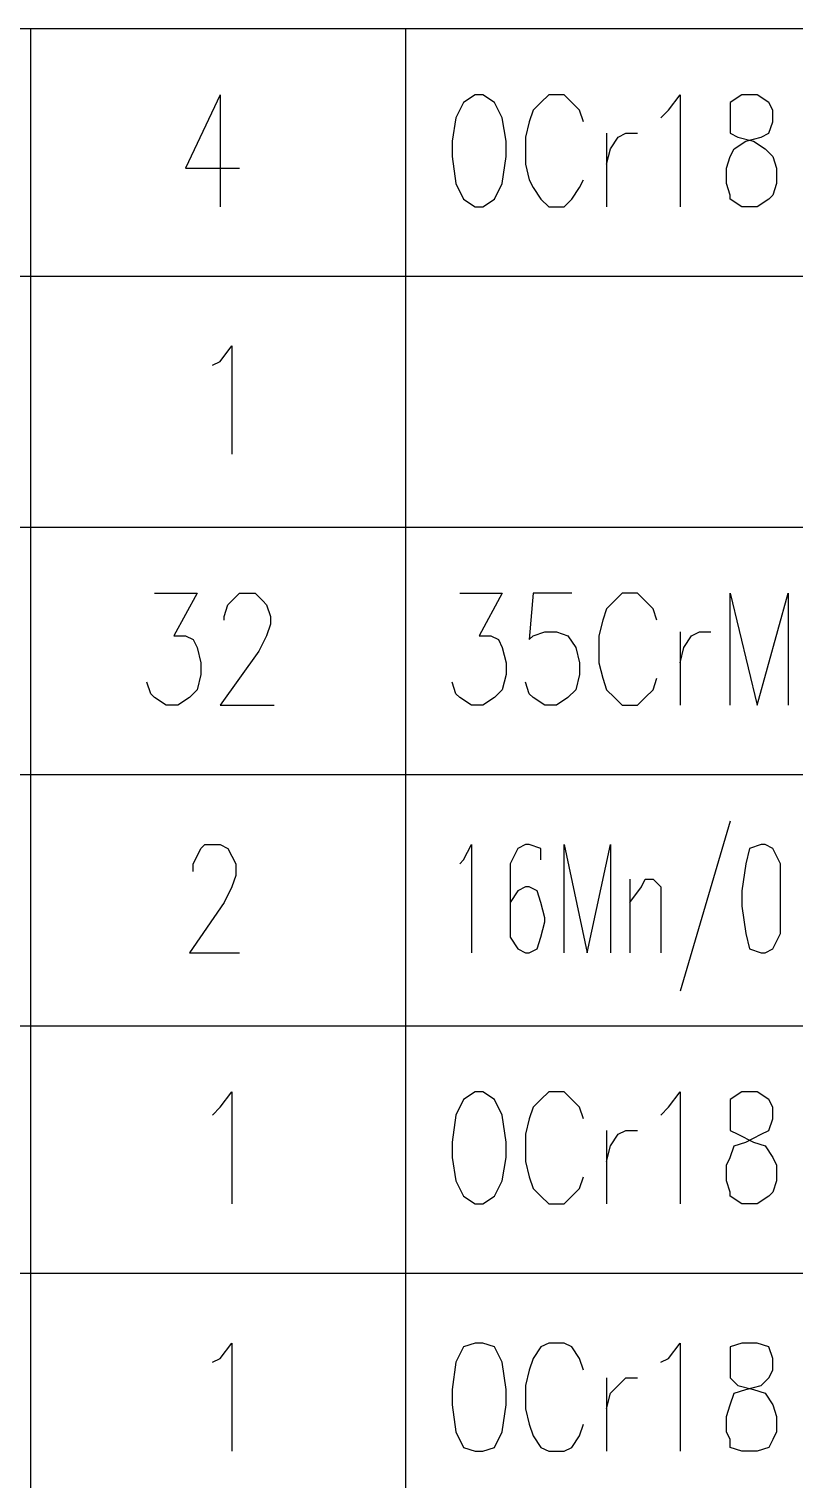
# Model space of a CAD drawing. Extents: x 0.28 to 3.47, y 0.29 to 4.81.
# Drawn here: x 2.947 to 3.079, y 1.9505 to 2.2007 of the extents above; entities that cross this region are included whole.
import ezdxf

# ---------------------------------------------------------------- set-up
doc = ezdxf.new("R2010")
doc.units = 0
doc.header["$MEASUREMENT"] = 0
doc.linetypes.add('AUSGEZOGEN', pattern=[0])
doc.layers.get('0').update_dxf_attribs({"linetype": 'AUSGEZOGEN'})

msp = doc.modelspace()

# ---------------------------------------------------------------- linework, layer by layer
for points in [[(3.42067, 2.20067), (2.45267, 2.20067)], [(3.42067, 2.20067), (2.45267, 2.20067)], [(3.42067, 2.20067), (2.45267, 2.20067)], [(3.42067, 2.158), (3.42067, 2.20067), (3.42067, 2.20067), (2.45267, 2.20067)], [(3.42067, 2.158), (3.42067, 2.20067), (3.42067, 2.20067), (2.45267, 2.20067)], [(3.42067, 2.158), (3.42067, 2.20067), (3.42067, 2.20067), (2.45267, 2.20067)], [(3.42067, 2.158), (3.42067, 2.20067), (3.42067, 2.20067), (2.45267, 2.20067)], [(3.42067, 2.158), (3.42067, 2.20067), (3.42067, 2.20067), (2.45267, 2.20067)], [(3.42067, 2.158), (3.42067, 2.20067), (3.42067, 2.20067), (2.45267, 2.20067)], [(3.42067, 2.158), (3.42067, 2.20067), (3.42067, 2.20067), (2.45267, 2.20067)], [(3.42067, 2.158), (3.42067, 2.20067), (3.42067, 2.20067), (2.45267, 2.20067)], [(3.42067, 2.158), (3.42067, 2.20067), (3.42067, 2.20067), (2.45267, 2.20067)], [(3.42067, 2.20067), (2.45267, 2.20067)], [(3.42067, 2.158), (3.42067, 2.20067), (3.42067, 2.20067), (2.45267, 2.20067)], [(3.42067, 2.158), (3.42067, 2.20067), (3.42067, 2.20067), (2.45267, 2.20067)], [(3.42067, 2.20067), (2.45267, 2.20067)], [(3.42067, 2.158), (3.42067, 2.20067), (3.42067, 2.20067), (2.45267, 2.20067)], [(3.42067, 2.158), (3.42067, 2.20067), (3.42067, 2.20067), (2.45267, 2.20067)], [(3.42067, 2.158), (3.42067, 2.20067), (3.42067, 2.20067), (2.45267, 2.20067)], [(3.42067, 2.158), (3.42067, 2.20067), (3.42067, 2.20067), (2.45267, 2.20067)], [(3.42067, 2.158), (3.42067, 2.20067), (3.42067, 2.20067), (2.45267, 2.20067)], [(3.42067, 2.158), (3.42067, 2.20067), (3.42067, 2.20067), (2.45267, 2.20067)], [(3.42067, 2.158), (3.42067, 2.20067), (3.42067, 2.20067), (2.45267, 2.20067)], [(3.42067, 2.158), (3.42067, 2.20067), (3.42067, 2.20067), (2.45267, 2.20067)], [(3.42067, 2.20067), (2.45267, 2.20067)], [(3.42067, 2.158), (3.42067, 2.20067), (3.42067, 2.20067), (2.45267, 2.20067)], [(3.42067, 2.158), (3.42067, 2.20067), (3.42067, 2.20067), (2.45267, 2.20067)], [(3.42067, 2.158), (3.42067, 2.20067), (3.42067, 2.20067), (2.45267, 2.20067)], [(3.42067, 2.158), (3.42067, 2.20067), (3.42067, 2.20067), (2.45267, 2.20067)], [(3.42067, 2.20067), (2.45267, 2.20067)], [(3.42067, 2.20067), (2.45267, 2.20067)], [(3.42067, 2.158), (3.42067, 2.20067), (3.42067, 2.20067), (2.45267, 2.20067)], [(3.42067, 2.158), (3.42067, 2.20067), (3.42067, 2.20067), (2.45267, 2.20067)], [(3.42067, 2.158), (3.42067, 2.20067), (3.42067, 2.20067), (2.45267, 2.20067)], [(3.42067, 2.20067), (2.45267, 2.20067)], [(3.42067, 2.20067), (2.45267, 2.20067)], [(3.42067, 2.20067), (2.45267, 2.20067)], [(3.42067, 2.20067), (2.45267, 2.20067)], [(3.42067, 2.158), (3.42067, 2.20067), (3.42067, 2.20067), (2.45267, 2.20067)], [(3.42067, 2.158), (3.42067, 2.20067), (3.42067, 2.20067), (2.45267, 2.20067)], [(3.42067, 2.20067), (2.45267, 2.20067)], [(3.42067, 2.158), (3.42067, 2.20067), (3.42067, 2.20067), (2.45267, 2.20067)], [(3.42067, 2.20067), (2.45267, 2.20067)], [(3.42067, 2.158), (3.42067, 2.20067), (3.42067, 2.20067), (2.45267, 2.20067)], [(3.42067, 2.158), (3.42067, 2.20067), (3.42067, 2.20067), (2.45267, 2.20067)], [(3.42067, 2.158), (3.42067, 2.20067), (3.42067, 2.20067), (2.45267, 2.20067)], [(3.42067, 2.158), (3.42067, 2.20067), (3.42067, 2.20067), (2.45267, 2.20067)], [(3.42067, 2.20067), (2.45267, 2.20067)], [(3.42067, 2.20067), (2.45267, 2.20067)], [(3.42067, 2.20067), (2.45267, 2.20067)], [(3.42067, 2.20067), (2.45267, 2.20067)], [(3.42067, 2.158), (3.42067, 2.20067), (3.42067, 2.20067), (2.45267, 2.20067)], [(3.42067, 2.20067), (2.45267, 2.20067)], [(3.42067, 2.20067), (2.45267, 2.20067)], [(3.42067, 2.20067), (2.45267, 2.20067)], [(3.42067, 2.158), (3.42067, 2.20067), (3.42067, 2.20067), (2.45267, 2.20067)], [(3.42067, 2.20067), (2.45267, 2.20067)], [(3.42067, 2.158), (3.42067, 2.20067), (3.42067, 2.20067), (2.45267, 2.20067)], [(3.42067, 2.158), (3.42067, 2.20067), (3.42067, 2.20067), (2.45267, 2.20067)], [(3.42067, 2.158), (3.42067, 2.20067), (3.42067, 2.20067), (2.45267, 2.20067)], [(3.42067, 2.158), (3.42067, 2.20067), (3.42067, 2.20067), (2.45267, 2.20067)], [(3.42067, 2.158), (3.42067, 2.20067), (3.42067, 2.20067), (2.45267, 2.20067)], [(3.42067, 2.158), (3.42067, 2.20067), (3.42067, 2.20067), (2.45267, 2.20067)], [(3.42067, 2.20067), (2.45267, 2.20067)], [(3.42067, 2.158), (3.42067, 2.20067), (3.42067, 2.20067), (2.45267, 2.20067)], [(3.42067, 2.158), (3.42067, 2.20067), (3.42067, 2.20067), (2.45267, 2.20067)], [(3.42067, 2.20067), (2.45267, 2.20067)], [(3.42067, 2.158), (3.42067, 2.20067), (3.42067, 2.20067), (2.45267, 2.20067)], [(3.42067, 2.20067), (2.45267, 2.20067)], [(3.42067, 2.158), (3.42067, 2.20067), (3.42067, 2.20067), (2.45267, 2.20067)], [(3.42067, 2.158), (3.42067, 2.20067), (3.42067, 2.20067), (2.45267, 2.20067)], [(3.42067, 2.158), (3.42067, 2.20067), (3.42067, 2.20067), (2.45267, 2.20067)], [(3.42067, 2.20067), (2.45267, 2.20067)], [(3.42067, 2.158), (3.42067, 2.20067), (3.42067, 2.20067), (2.45267, 2.20067)], [(3.42067, 2.20067), (2.45267, 2.20067)], [(3.42067, 2.20067), (2.45267, 2.20067)], [(3.42067, 2.20067), (2.45267, 2.20067)], [(3.42067, 2.20067), (2.45267, 2.20067)], [(3.42067, 2.20067), (2.45267, 2.20067)], [(3.42067, 2.20067), (2.45267, 2.20067)], [(3.42067, 2.20067), (2.45267, 2.20067)], [(3.42067, 2.20067), (2.45267, 2.20067)], [(3.42067, 2.20067), (2.45267, 2.20067)], [(3.42067, 2.20067), (2.45267, 2.20067)], [(3.42067, 2.158), (3.42067, 2.20067), (3.42067, 2.20067), (2.45267, 2.20067)], [(3.42067, 2.20067), (2.45267, 2.20067)], [(3.42067, 2.20067), (2.45267, 2.20067)], [(3.42067, 2.20067), (2.45267, 2.20067)], [(3.42067, 2.20067), (2.45267, 2.20067)], [(3.42067, 2.20067), (2.45267, 2.20067)], [(2.94733, 2.158), (2.94733, 2.20067)], [(2.94733, 2.158), (2.94733, 2.20067)], [(2.94733, 2.158), (2.94733, 2.20067)], [(2.94733, 2.158), (2.94733, 2.20067)], [(2.94733, 2.158), (2.94733, 2.20067)], [(2.94733, 2.158), (2.94733, 2.20067)], [(2.94733, 2.158), (2.94733, 2.20067)], [(2.94733, 2.158), (2.94733, 2.20067)], [(2.94733, 2.158), (2.94733, 2.20067)], [(2.94733, 2.158), (2.94733, 2.20067)], [(2.94733, 2.158), (2.94733, 2.20067)], [(2.94733, 2.158), (2.94733, 2.20067)], [(2.94733, 2.158), (2.94733, 2.20067)], [(2.94733, 2.158), (2.94733, 2.20067)], [(2.94733, 2.158), (2.94733, 2.20067)], [(2.94733, 2.158), (2.94733, 2.20067)], [(2.94733, 2.158), (2.94733, 2.20067)], [(2.94733, 2.158), (2.94733, 2.20067)], [(2.94733, 2.158), (2.94733, 2.20067)], [(2.94733, 2.158), (2.94733, 2.20067)], [(2.94733, 2.158), (2.94733, 2.20067)], [(2.94733, 2.158), (2.94733, 2.20067)], [(2.94733, 2.158), (2.94733, 2.20067)], [(2.94733, 2.158), (2.94733, 2.20067)], [(2.94733, 2.158), (2.94733, 2.20067)], [(2.94733, 2.158), (2.94733, 2.20067)], [(2.94733, 2.158), (2.94733, 2.20067)], [(2.94733, 2.158), (2.94733, 2.20067)], [(2.94733, 2.158), (2.94733, 2.20067)], [(2.94733, 2.158), (2.94733, 2.20067)], [(2.94733, 2.158), (2.94733, 2.20067)], [(2.94733, 2.158), (2.94733, 2.20067)], [(2.94733, 2.158), (2.94733, 2.20067)], [(2.94733, 2.158), (2.94733, 2.20067)], [(2.94733, 2.158), (2.94733, 2.20067)], [(2.94733, 2.158), (2.94733, 2.20067)], [(2.94733, 2.158), (2.94733, 2.20067)], [(2.94733, 2.158), (2.94733, 2.20067)], [(2.94733, 2.158), (2.94733, 2.20067)], [(2.94733, 2.158), (2.94733, 2.20067)], [(2.94733, 2.158), (2.94733, 2.20067)], [(2.94733, 2.158), (2.94733, 2.20067)], [(2.94733, 2.158), (2.94733, 2.20067)], [(2.94733, 2.158), (2.94733, 2.20067)], [(2.94733, 2.158), (2.94733, 2.20067)], [(2.94733, 2.158), (2.94733, 2.20067)], [(2.94733, 2.158), (2.94733, 2.20067)], [(2.94733, 2.158), (2.94733, 2.20067)], [(2.94733, 2.158), (2.94733, 2.20067)], [(2.94733, 2.158), (2.94733, 2.20067)], [(2.94733, 2.158), (2.94733, 2.20067)], [(2.94733, 2.158), (2.94733, 2.20067)], [(2.94733, 2.158), (2.94733, 2.20067)], [(2.94733, 2.158), (2.94733, 2.20067)], [(2.94733, 2.158), (2.94733, 2.20067)], [(2.94733, 2.158), (2.94733, 2.20067)], [(2.94733, 2.158), (2.94733, 2.20067)], [(2.94733, 2.158), (2.94733, 2.20067)], [(2.94733, 2.158), (2.94733, 2.20067)], [(2.94733, 2.158), (2.94733, 2.20067)], [(2.94733, 2.158), (2.94733, 2.20067)], [(2.94733, 2.158), (2.94733, 2.20067)], [(2.94733, 2.158), (2.94733, 2.20067)], [(2.94733, 2.158), (2.94733, 2.20067)], [(2.94733, 2.158), (2.94733, 2.20067)], [(2.94733, 2.158), (2.94733, 2.20067)], [(2.94733, 2.158), (2.94733, 2.20067)], [(2.94733, 2.158), (2.94733, 2.20067)], [(2.94733, 2.158), (2.94733, 2.20067)], [(2.94733, 2.158), (2.94733, 2.20067)], [(2.94733, 2.158), (2.94733, 2.20067)], [(2.94733, 2.158), (2.94733, 2.20067)], [(2.94733, 2.158), (2.94733, 2.20067)], [(2.94733, 2.158), (2.94733, 2.20067)], [(2.94733, 2.158), (2.94733, 2.20067)], [(2.94733, 2.158), (2.94733, 2.20067)], [(2.94733, 2.158), (2.94733, 2.20067)], [(2.94733, 2.158), (2.94733, 2.20067)], [(2.94733, 2.158), (2.94733, 2.20067)], [(2.94733, 2.158), (2.94733, 2.20067)], [(2.94733, 2.158), (2.94733, 2.20067)], [(2.94733, 2.158), (2.94733, 2.20067)], [(2.94733, 2.158), (2.94733, 2.20067)], [(2.94733, 2.158), (2.94733, 2.20067)], [(2.94733, 2.158), (2.94733, 2.20067)], [(2.94733, 2.158), (2.94733, 2.20067)], [(2.94733, 2.158), (2.94733, 2.20067)], [(2.94733, 2.158), (2.94733, 2.20067)], [(2.94733, 2.158), (2.94733, 2.20067)], [(2.94733, 2.158), (2.94733, 2.20067)], [(3.012, 2.158), (3.012, 2.20067)], [(3.012, 2.158), (3.012, 2.20067)], [(3.012, 2.158), (3.012, 2.20067)], [(3.012, 2.158), (3.012, 2.20067)], [(3.012, 2.158), (3.012, 2.20067)], [(3.012, 2.158), (3.012, 2.20067)], [(3.012, 2.158), (3.012, 2.20067)], [(3.012, 2.158), (3.012, 2.20067)], [(3.012, 2.158), (3.012, 2.20067)], [(3.012, 2.158), (3.012, 2.20067)], [(3.012, 2.158), (3.012, 2.20067)], [(3.012, 2.158), (3.012, 2.20067)], [(3.012, 2.158), (3.012, 2.20067)], [(3.012, 2.158), (3.012, 2.20067)], [(3.012, 2.158), (3.012, 2.20067)], [(3.012, 2.158), (3.012, 2.20067)], [(3.012, 2.158), (3.012, 2.20067)], [(3.012, 2.158), (3.012, 2.20067)], [(3.012, 2.158), (3.012, 2.20067)], [(3.012, 2.158), (3.012, 2.20067)], [(3.012, 2.158), (3.012, 2.20067)], [(3.012, 2.158), (3.012, 2.20067)], [(3.012, 2.158), (3.012, 2.20067)], [(3.012, 2.158), (3.012, 2.20067)], [(3.012, 2.158), (3.012, 2.20067)], [(3.012, 2.158), (3.012, 2.20067)], [(3.012, 2.158), (3.012, 2.20067)], [(3.012, 2.158), (3.012, 2.20067)], [(3.012, 2.158), (3.012, 2.20067)], [(3.012, 2.158), (3.012, 2.20067)], [(3.012, 2.158), (3.012, 2.20067)], [(3.012, 2.158), (3.012, 2.20067)], [(3.012, 2.158), (3.012, 2.20067)], [(3.012, 2.158), (3.012, 2.20067)], [(3.012, 2.158), (3.012, 2.20067)], [(3.012, 2.158), (3.012, 2.20067)], [(3.012, 2.158), (3.012, 2.20067)], [(3.012, 2.158), (3.012, 2.20067)], [(3.012, 2.158), (3.012, 2.20067)], [(3.012, 2.158), (3.012, 2.20067)], [(3.012, 2.158), (3.012, 2.20067)], [(3.012, 2.158), (3.012, 2.20067)], [(3.012, 2.158), (3.012, 2.20067)], [(3.012, 2.158), (3.012, 2.20067)], [(3.012, 2.158), (3.012, 2.20067)], [(3.012, 2.158), (3.012, 2.20067)], [(3.012, 2.158), (3.012, 2.20067)], [(3.012, 2.158), (3.012, 2.20067)], [(3.012, 2.158), (3.012, 2.20067)], [(3.012, 2.158), (3.012, 2.20067)], [(3.012, 2.158), (3.012, 2.20067)], [(3.012, 2.158), (3.012, 2.20067)], [(3.012, 2.158), (3.012, 2.20067)], [(3.012, 2.158), (3.012, 2.20067)], [(3.012, 2.158), (3.012, 2.20067)], [(3.012, 2.158), (3.012, 2.20067)], [(3.012, 2.158), (3.012, 2.20067)], [(3.012, 2.158), (3.012, 2.20067)], [(3.012, 2.158), (3.012, 2.20067)], [(3.012, 2.158), (3.012, 2.20067)], [(3.012, 2.158), (3.012, 2.20067)], [(3.012, 2.158), (3.012, 2.20067)], [(3.012, 2.158), (3.012, 2.20067)], [(3.012, 2.158), (3.012, 2.20067)], [(3.012, 2.158), (3.012, 2.20067)], [(3.012, 2.158), (3.012, 2.20067)], [(3.012, 2.158), (3.012, 2.20067)], [(3.012, 2.158), (3.012, 2.20067)], [(3.012, 2.158), (3.012, 2.20067)], [(3.012, 2.158), (3.012, 2.20067)], [(3.012, 2.158), (3.012, 2.20067)], [(3.012, 2.158), (3.012, 2.20067)], [(3.012, 2.158), (3.012, 2.20067)], [(3.012, 2.158), (3.012, 2.20067)], [(3.012, 2.158), (3.012, 2.20067)], [(3.012, 2.158), (3.012, 2.20067)], [(3.012, 2.158), (3.012, 2.20067)], [(3.012, 2.158), (3.012, 2.20067)], [(3.012, 2.158), (3.012, 2.20067)], [(3.012, 2.158), (3.012, 2.20067)], [(3.012, 2.158), (3.012, 2.20067)], [(3.012, 2.158), (3.012, 2.20067)], [(3.012, 2.158), (3.012, 2.20067)], [(3.012, 2.158), (3.012, 2.20067)], [(3.012, 2.158), (3.012, 2.20067)], [(3.012, 2.158), (3.012, 2.20067)], [(3.012, 2.158), (3.012, 2.20067)], [(3.012, 2.158), (3.012, 2.20067)], [(3.012, 2.158), (3.012, 2.20067)], [(3.012, 2.158), (3.012, 2.20067)], [(2.98, 2.18933), (2.974, 2.17667), (2.974, 2.17667), (2.98333, 2.17667)], [(2.98, 2.18933), (2.98, 2.17)], [(3.024, 2.18933), (3.022, 2.188), (3.022, 2.188), (3.02067, 2.18533), (3.02067, 2.18533), (3.02, 2.18133), (3.02, 2.18133), (3.02, 2.17867), (3.02, 2.17867), (3.02067, 2.174), (3.02067, 2.174), (3.022, 2.17133), (3.022, 2.17133), (3.024, 2.17), (3.024, 2.17), (3.02533, 2.17), (3.02533, 2.17), (3.02733, 2.17133), (3.02733, 2.17133), (3.02867, 2.174), (3.02867, 2.174), (3.02933, 2.17867), (3.02933, 2.17867), (3.02933, 2.18133), (3.02933, 2.18133), (3.02867, 2.18533), (3.02867, 2.18533), (3.02733, 2.188), (3.02733, 2.188), (3.02533, 2.18933), (3.02533, 2.18933), (3.024, 2.18933), (3.024, 2.18933)], [(3.04267, 2.18467), (3.042, 2.18667), (3.042, 2.18667), (3.04067, 2.188), (3.04067, 2.188), (3.03933, 2.18933), (3.03933, 2.18933), (3.03667, 2.18933), (3.03667, 2.18933), (3.03533, 2.188), (3.03533, 2.188), (3.034, 2.18667), (3.034, 2.18667), (3.03333, 2.18467), (3.03333, 2.18467), (3.03267, 2.182), (3.03267, 2.182), (3.03267, 2.17733), (3.03267, 2.17733), (3.03333, 2.17467), (3.03333, 2.17467), (3.034, 2.17333), (3.034, 2.17333), (3.03533, 2.17133), (3.03533, 2.17133), (3.03667, 2.17), (3.03667, 2.17), (3.03933, 2.17), (3.03933, 2.17), (3.04067, 2.17133), (3.04067, 2.17133), (3.042, 2.17333), (3.042, 2.17333), (3.04267, 2.17467)], [(3.056, 2.18533), (3.05733, 2.18667), (3.05733, 2.18667), (3.05933, 2.18933), (3.05933, 2.18933), (3.05933, 2.17)], [(3.07, 2.18933), (3.068, 2.188), (3.068, 2.188), (3.068, 2.18267), (3.068, 2.18267), (3.06933, 2.182), (3.06933, 2.182), (3.072, 2.18133), (3.072, 2.18133), (3.074, 2.18), (3.074, 2.18), (3.07533, 2.17867), (3.07533, 2.17867), (3.076, 2.17667), (3.076, 2.17667), (3.076, 2.174), (3.076, 2.174), (3.07533, 2.172), (3.07533, 2.172), (3.07467, 2.17133), (3.07467, 2.17133), (3.07267, 2.17), (3.07267, 2.17), (3.07, 2.17), (3.07, 2.17), (3.068, 2.17133), (3.068, 2.17133), (3.068, 2.172), (3.068, 2.172), (3.06733, 2.174), (3.06733, 2.174), (3.06733, 2.17667), (3.06733, 2.17667), (3.068, 2.17867), (3.068, 2.17867), (3.06867, 2.18), (3.06867, 2.18), (3.07067, 2.18133), (3.07067, 2.18133), (3.07333, 2.182), (3.07333, 2.182), (3.07467, 2.18267), (3.07467, 2.18267), (3.07533, 2.18467), (3.07533, 2.18467), (3.07533, 2.18667), (3.07533, 2.18667), (3.07467, 2.188), (3.07467, 2.188), (3.07267, 2.18933), (3.07267, 2.18933), (3.07, 2.18933), (3.07, 2.18933)], [(3.04667, 2.18267), (3.04667, 2.17)], [(3.04667, 2.17733), (3.04733, 2.18), (3.04733, 2.18), (3.04867, 2.182), (3.04867, 2.182), (3.05, 2.18267), (3.05, 2.18267), (3.052, 2.18267)], [(3.42067, 2.158), (2.45267, 2.158)], [(3.42067, 2.158), (2.45267, 2.158)], [(3.42067, 2.11467), (3.42067, 2.158), (3.42067, 2.158), (2.45267, 2.158)], [(3.42067, 2.11467), (3.42067, 2.158), (3.42067, 2.158), (2.45267, 2.158)], [(3.42067, 2.11467), (3.42067, 2.158), (3.42067, 2.158), (2.45267, 2.158)], [(3.42067, 2.11467), (3.42067, 2.158), (3.42067, 2.158), (2.45267, 2.158)], [(3.42067, 2.11467), (3.42067, 2.158), (3.42067, 2.158), (2.45267, 2.158)], [(3.42067, 2.11467), (3.42067, 2.158), (3.42067, 2.158), (2.45267, 2.158)], [(3.42067, 2.11467), (3.42067, 2.158), (3.42067, 2.158), (2.45267, 2.158)], [(3.42067, 2.11467), (3.42067, 2.158), (3.42067, 2.158), (2.45267, 2.158)], [(3.42067, 2.11467), (3.42067, 2.158), (3.42067, 2.158), (2.45267, 2.158)], [(3.42067, 2.11467), (3.42067, 2.158), (3.42067, 2.158), (2.45267, 2.158)], [(3.42067, 2.11467), (3.42067, 2.158), (3.42067, 2.158), (2.45267, 2.158)], [(3.42067, 2.11467), (3.42067, 2.158), (3.42067, 2.158), (2.45267, 2.158)], [(3.42067, 2.11467), (3.42067, 2.158), (3.42067, 2.158), (2.45267, 2.158)], [(3.42067, 2.11467), (3.42067, 2.158), (3.42067, 2.158), (2.45267, 2.158)], [(3.42067, 2.11467), (3.42067, 2.158), (3.42067, 2.158), (2.45267, 2.158)], [(2.94733, 2.11467), (2.94733, 2.158)], [(2.94733, 2.11467), (2.94733, 2.158)], [(2.94733, 2.11467), (2.94733, 2.158)], [(2.94733, 2.11467), (2.94733, 2.158)], [(2.94733, 2.11467), (2.94733, 2.158)], [(2.94733, 2.11467), (2.94733, 2.158)], [(2.94733, 2.11467), (2.94733, 2.158)], [(2.94733, 2.11467), (2.94733, 2.158)], [(2.94733, 2.11467), (2.94733, 2.158)], [(2.94733, 2.11467), (2.94733, 2.158)], [(2.94733, 2.11467), (2.94733, 2.158)], [(2.94733, 2.11467), (2.94733, 2.158)], [(2.94733, 2.11467), (2.94733, 2.158)], [(2.94733, 2.11467), (2.94733, 2.158)], [(2.94733, 2.11467), (2.94733, 2.158)], [(2.94733, 2.11467), (2.94733, 2.158)], [(2.94733, 2.11467), (2.94733, 2.158)], [(3.012, 2.11467), (3.012, 2.158)], [(3.012, 2.11467), (3.012, 2.158)], [(3.012, 2.11467), (3.012, 2.158)], [(3.012, 2.11467), (3.012, 2.158)], [(3.012, 2.11467), (3.012, 2.158)], [(3.012, 2.11467), (3.012, 2.158)], [(3.012, 2.11467), (3.012, 2.158)], [(3.012, 2.11467), (3.012, 2.158)], [(3.012, 2.11467), (3.012, 2.158)], [(3.012, 2.11467), (3.012, 2.158)], [(3.012, 2.11467), (3.012, 2.158)], [(3.012, 2.11467), (3.012, 2.158)], [(3.012, 2.11467), (3.012, 2.158)], [(3.012, 2.11467), (3.012, 2.158)], [(3.012, 2.11467), (3.012, 2.158)], [(3.012, 2.11467), (3.012, 2.158)], [(3.012, 2.11467), (3.012, 2.158)], [(2.97867, 2.14267), (2.98, 2.14333), (2.98, 2.14333), (2.982, 2.146), (2.982, 2.146), (2.982, 2.12733)], [(3.42067, 2.11467), (2.45267, 2.11467)], [(2.94733, 2.072), (2.94733, 2.11467)], [(3.012, 2.072), (3.012, 2.11467)], [(2.96867, 2.10333), (2.976, 2.10333), (2.976, 2.10333), (2.972, 2.096), (2.972, 2.096), (2.974, 2.096), (2.974, 2.096), (2.97533, 2.09533), (2.97533, 2.09533), (2.976, 2.094), (2.976, 2.094), (2.97667, 2.09133), (2.97667, 2.09133), (2.97667, 2.08933), (2.97667, 2.08933), (2.976, 2.08667), (2.976, 2.08667), (2.97467, 2.08533), (2.97467, 2.08533), (2.97267, 2.084), (2.97267, 2.084), (2.97067, 2.084), (2.97067, 2.084), (2.96867, 2.08533), (2.96867, 2.08533), (2.968, 2.086), (2.968, 2.086), (2.96733, 2.088)], [(2.98067, 2.09867), (2.98067, 2.09933), (2.98067, 2.09933), (2.98133, 2.10133), (2.98133, 2.10133), (2.982, 2.102), (2.982, 2.102), (2.98333, 2.10333), (2.98333, 2.10333), (2.986, 2.10333), (2.986, 2.10333), (2.98733, 2.102), (2.98733, 2.102), (2.988, 2.10133), (2.988, 2.10133), (2.98867, 2.09933), (2.98867, 2.09933), (2.98867, 2.098), (2.98867, 2.098), (2.988, 2.096), (2.988, 2.096), (2.98667, 2.09333), (2.98667, 2.09333), (2.98, 2.084), (2.98, 2.084), (2.98933, 2.084)], [(3.02133, 2.10333), (3.02867, 2.10333), (3.02867, 2.10333), (3.02467, 2.096), (3.02467, 2.096), (3.02667, 2.096), (3.02667, 2.096), (3.028, 2.09533), (3.028, 2.09533), (3.02867, 2.094), (3.02867, 2.094), (3.02933, 2.09133), (3.02933, 2.09133), (3.02933, 2.08933), (3.02933, 2.08933), (3.02867, 2.08667), (3.02867, 2.08667), (3.02733, 2.08533), (3.02733, 2.08533), (3.02533, 2.084), (3.02533, 2.084), (3.02333, 2.084), (3.02333, 2.084), (3.02133, 2.08533), (3.02133, 2.08533), (3.02067, 2.086), (3.02067, 2.086), (3.02, 2.088)], [(3.04067, 2.10333), (3.034, 2.10333), (3.034, 2.10333), (3.03333, 2.09533), (3.03333, 2.09533), (3.034, 2.096), (3.034, 2.096), (3.036, 2.09667), (3.036, 2.09667), (3.038, 2.09667), (3.038, 2.09667), (3.04, 2.096), (3.04, 2.096), (3.04133, 2.094), (3.04133, 2.094), (3.042, 2.09133), (3.042, 2.09133), (3.042, 2.08933), (3.042, 2.08933), (3.04133, 2.08667), (3.04133, 2.08667), (3.04, 2.08533), (3.04, 2.08533), (3.038, 2.084), (3.038, 2.084), (3.036, 2.084), (3.036, 2.084), (3.034, 2.08533), (3.034, 2.08533), (3.03333, 2.086), (3.03333, 2.086), (3.03267, 2.088)], [(3.05533, 2.09867), (3.05467, 2.10067), (3.05467, 2.10067), (3.05333, 2.102), (3.05333, 2.102), (3.052, 2.10333), (3.052, 2.10333), (3.04933, 2.10333), (3.04933, 2.10333), (3.048, 2.102), (3.048, 2.102), (3.04667, 2.10067), (3.04667, 2.10067), (3.046, 2.09867), (3.046, 2.09867), (3.04533, 2.096), (3.04533, 2.096), (3.04533, 2.09133), (3.04533, 2.09133), (3.046, 2.08867), (3.046, 2.08867), (3.04667, 2.08667), (3.04667, 2.08667), (3.048, 2.08533), (3.048, 2.08533), (3.04933, 2.084), (3.04933, 2.084), (3.052, 2.084), (3.052, 2.084), (3.05333, 2.08533), (3.05333, 2.08533), (3.05467, 2.08667), (3.05467, 2.08667), (3.05533, 2.08867)], [(3.068, 2.084), (3.068, 2.10333), (3.068, 2.10333), (3.07267, 2.084), (3.07267, 2.084), (3.078, 2.10333), (3.078, 2.10333), (3.078, 2.084)], [(3.05933, 2.09667), (3.05933, 2.084)], [(3.05933, 2.09133), (3.06, 2.094), (3.06, 2.094), (3.06133, 2.096), (3.06133, 2.096), (3.06267, 2.09667), (3.06267, 2.09667), (3.06467, 2.09667)], [(3.42067, 2.072), (2.45267, 2.072)], [(2.94733, 2.02867), (2.94733, 2.072)], [(3.012, 2.02867), (3.012, 2.072)], [(3.068, 2.064), (3.05933, 2.03467)], [(2.97533, 2.05533), (2.97533, 2.05667), (2.97533, 2.05667), (2.976, 2.058), (2.976, 2.058), (2.97667, 2.05933), (2.97667, 2.05933), (2.97733, 2.06), (2.97733, 2.06), (2.98, 2.06), (2.98, 2.06), (2.98133, 2.05933), (2.98133, 2.05933), (2.982, 2.058), (2.982, 2.058), (2.98267, 2.05667), (2.98267, 2.05667), (2.98267, 2.05467), (2.98267, 2.05467), (2.982, 2.05267), (2.982, 2.05267), (2.98067, 2.05), (2.98067, 2.05), (2.97467, 2.04133), (2.97467, 2.04133), (2.98333, 2.04133)], [(3.02133, 2.05667), (3.022, 2.05733), (3.022, 2.05733), (3.02333, 2.06), (3.02333, 2.06), (3.02333, 2.04133)], [(3.03533, 2.05733), (3.03533, 2.05933), (3.03533, 2.05933), (3.03333, 2.06), (3.03333, 2.06), (3.03267, 2.06), (3.03267, 2.06), (3.03133, 2.05933), (3.03133, 2.05933), (3.03, 2.05667), (3.03, 2.05667), (3.03, 2.044), (3.03, 2.044), (3.03133, 2.042), (3.03133, 2.042), (3.03267, 2.04133), (3.03267, 2.04133), (3.03333, 2.04133), (3.03333, 2.04133), (3.03467, 2.042), (3.03467, 2.042), (3.03533, 2.044), (3.03533, 2.044), (3.036, 2.04667), (3.036, 2.04667), (3.036, 2.04733), (3.036, 2.04733), (3.03533, 2.05), (3.03533, 2.05), (3.03467, 2.052), (3.03467, 2.052), (3.03333, 2.05267), (3.03333, 2.05267), (3.03267, 2.05267), (3.03267, 2.05267), (3.03133, 2.052), (3.03133, 2.052), (3.03, 2.05), (3.03, 2.05), (3.03, 2.04733)], [(3.03933, 2.04133), (3.03933, 2.06), (3.03933, 2.06), (3.04333, 2.04133), (3.04333, 2.04133), (3.04733, 2.06), (3.04733, 2.06), (3.04733, 2.04133)], [(3.07333, 2.06), (3.07133, 2.05933), (3.07133, 2.05933), (3.07067, 2.05667), (3.07067, 2.05667), (3.07, 2.052), (3.07, 2.052), (3.07, 2.04933), (3.07, 2.04933), (3.07067, 2.04467), (3.07067, 2.04467), (3.07133, 2.042), (3.07133, 2.042), (3.07333, 2.04133), (3.07333, 2.04133), (3.074, 2.04133), (3.074, 2.04133), (3.07533, 2.042), (3.07533, 2.042), (3.07667, 2.04467), (3.07667, 2.04467), (3.07667, 2.05667), (3.07667, 2.05667), (3.07533, 2.05933), (3.07533, 2.05933), (3.074, 2.06), (3.074, 2.06), (3.07333, 2.06), (3.07333, 2.06)], [(3.05067, 2.054), (3.05067, 2.04133)], [(3.05067, 2.05), (3.05267, 2.05267), (3.05267, 2.05267), (3.05333, 2.054), (3.05333, 2.054), (3.05467, 2.054), (3.05467, 2.054), (3.056, 2.05267), (3.056, 2.05267), (3.056, 2.04133)], [(3.42067, 2.02867), (2.45267, 2.02867)], [(2.94733, 1.986), (2.94733, 2.02867)], [(3.012, 1.986), (3.012, 2.02867)], [(2.97867, 2.01333), (2.98, 2.01467), (2.98, 2.01467), (2.982, 2.01733), (2.982, 2.01733), (2.982, 1.998)], [(3.024, 2.01733), (3.022, 2.016), (3.022, 2.016), (3.02067, 2.01333), (3.02067, 2.01333), (3.02, 2.00867), (3.02, 2.00867), (3.02, 2.006), (3.02, 2.006), (3.02067, 2.002), (3.02067, 2.002), (3.022, 1.99933), (3.022, 1.99933), (3.024, 1.998), (3.024, 1.998), (3.02533, 1.998), (3.02533, 1.998), (3.02733, 1.99933), (3.02733, 1.99933), (3.02867, 2.002), (3.02867, 2.002), (3.02933, 2.006), (3.02933, 2.006), (3.02933, 2.00867), (3.02933, 2.00867), (3.02867, 2.01333), (3.02867, 2.01333), (3.02733, 2.016), (3.02733, 2.016), (3.02533, 2.01733), (3.02533, 2.01733), (3.024, 2.01733), (3.024, 2.01733)], [(3.04267, 2.01267), (3.042, 2.01467), (3.042, 2.01467), (3.04067, 2.016), (3.04067, 2.016), (3.03933, 2.01733), (3.03933, 2.01733), (3.03667, 2.01733), (3.03667, 2.01733), (3.03533, 2.016), (3.03533, 2.016), (3.034, 2.01467), (3.034, 2.01467), (3.03333, 2.01267), (3.03333, 2.01267), (3.03267, 2.01), (3.03267, 2.01), (3.03267, 2.00533), (3.03267, 2.00533), (3.03333, 2.00267), (3.03333, 2.00267), (3.034, 2.00067), (3.034, 2.00067), (3.03533, 1.99933), (3.03533, 1.99933), (3.03667, 1.998), (3.03667, 1.998), (3.03933, 1.998), (3.03933, 1.998), (3.04067, 1.99933), (3.04067, 1.99933), (3.042, 2.00067), (3.042, 2.00067), (3.04267, 2.00267)], [(3.056, 2.01333), (3.05733, 2.01467), (3.05733, 2.01467), (3.05933, 2.01733), (3.05933, 2.01733), (3.05933, 1.998)], [(3.07, 2.01733), (3.068, 2.016), (3.068, 2.016), (3.068, 2.01067), (3.068, 2.01067), (3.06933, 2.01), (3.06933, 2.01), (3.072, 2.00867), (3.072, 2.00867), (3.074, 2.008), (3.074, 2.008), (3.07533, 2.006), (3.07533, 2.006), (3.076, 2.00467), (3.076, 2.00467), (3.076, 2.002), (3.076, 2.002), (3.07533, 2), (3.07533, 2), (3.07467, 1.99933), (3.07467, 1.99933), (3.07267, 1.998), (3.07267, 1.998), (3.07, 1.998), (3.07, 1.998), (3.068, 1.99933), (3.068, 1.99933), (3.068, 2), (3.068, 2), (3.06733, 2.002), (3.06733, 2.002), (3.06733, 2.00467), (3.06733, 2.00467), (3.068, 2.006), (3.068, 2.006), (3.06867, 2.008), (3.06867, 2.008), (3.07067, 2.00867), (3.07067, 2.00867), (3.07333, 2.01), (3.07333, 2.01), (3.07467, 2.01067), (3.07467, 2.01067), (3.07533, 2.01267), (3.07533, 2.01267), (3.07533, 2.01467), (3.07533, 2.01467), (3.07467, 2.016), (3.07467, 2.016), (3.07267, 2.01733), (3.07267, 2.01733), (3.07, 2.01733), (3.07, 2.01733)], [(3.04667, 2.01067), (3.04667, 1.998)], [(3.04667, 2.00533), (3.04733, 2.008), (3.04733, 2.008), (3.04867, 2.01), (3.04867, 2.01), (3.05, 2.01067), (3.05, 2.01067), (3.052, 2.01067)], [(3.42067, 1.986), (2.45267, 1.986)], [(2.94733, 1.94267), (2.94733, 1.986)], [(3.012, 1.94267), (3.012, 1.986)], [(2.97867, 1.97067), (2.98, 1.97133), (2.98, 1.97133), (2.982, 1.974), (2.982, 1.974), (2.982, 1.95533)], [(3.024, 1.974), (3.022, 1.97333), (3.022, 1.97333), (3.02067, 1.97067), (3.02067, 1.97067), (3.02, 1.966), (3.02, 1.966), (3.02, 1.96333), (3.02, 1.96333), (3.02067, 1.95867), (3.02067, 1.95867), (3.022, 1.956), (3.022, 1.956), (3.024, 1.95533), (3.024, 1.95533), (3.02533, 1.95533), (3.02533, 1.95533), (3.02733, 1.956), (3.02733, 1.956), (3.02867, 1.95867), (3.02867, 1.95867), (3.02933, 1.96333), (3.02933, 1.96333), (3.02933, 1.966), (3.02933, 1.966), (3.02867, 1.97067), (3.02867, 1.97067), (3.02733, 1.97333), (3.02733, 1.97333), (3.02533, 1.974), (3.02533, 1.974), (3.024, 1.974), (3.024, 1.974)], [(3.04267, 1.96933), (3.042, 1.97133), (3.042, 1.97133), (3.04067, 1.97333), (3.04067, 1.97333), (3.03933, 1.974), (3.03933, 1.974), (3.03667, 1.974), (3.03667, 1.974), (3.03533, 1.97333), (3.03533, 1.97333), (3.034, 1.97133), (3.034, 1.97133), (3.03333, 1.96933), (3.03333, 1.96933), (3.03267, 1.96667), (3.03267, 1.96667), (3.03267, 1.96267), (3.03267, 1.96267), (3.03333, 1.96), (3.03333, 1.96), (3.034, 1.958), (3.034, 1.958), (3.03533, 1.956), (3.03533, 1.956), (3.03667, 1.95533), (3.03667, 1.95533), (3.03933, 1.95533), (3.03933, 1.95533), (3.04067, 1.956), (3.04067, 1.956), (3.042, 1.958), (3.042, 1.958), (3.04267, 1.96)], [(3.056, 1.97067), (3.05733, 1.97133), (3.05733, 1.97133), (3.05933, 1.974), (3.05933, 1.974), (3.05933, 1.95533)], [(3.07, 1.974), (3.068, 1.97333), (3.068, 1.97333), (3.068, 1.968), (3.068, 1.968), (3.06933, 1.96667), (3.06933, 1.96667), (3.072, 1.966), (3.072, 1.966), (3.074, 1.96533), (3.074, 1.96533), (3.07533, 1.96333), (3.07533, 1.96333), (3.076, 1.96133), (3.076, 1.96133), (3.076, 1.95867), (3.076, 1.95867), (3.07533, 1.95733), (3.07533, 1.95733), (3.07467, 1.956), (3.07467, 1.956), (3.07267, 1.95533), (3.07267, 1.95533), (3.07, 1.95533), (3.07, 1.95533), (3.068, 1.956), (3.068, 1.956), (3.068, 1.95733), (3.068, 1.95733), (3.06733, 1.95867), (3.06733, 1.95867), (3.06733, 1.96133), (3.06733, 1.96133), (3.068, 1.96333), (3.068, 1.96333), (3.06867, 1.96533), (3.06867, 1.96533), (3.07067, 1.966), (3.07067, 1.966), (3.07333, 1.96667), (3.07333, 1.96667), (3.07467, 1.968), (3.07467, 1.968), (3.07533, 1.96933), (3.07533, 1.96933), (3.07533, 1.97133), (3.07533, 1.97133), (3.07467, 1.97333), (3.07467, 1.97333), (3.07267, 1.974), (3.07267, 1.974), (3.07, 1.974), (3.07, 1.974)], [(3.04667, 1.968), (3.04667, 1.95533)], [(3.04667, 1.96267), (3.04733, 1.96533), (3.04733, 1.96533), (3.04867, 1.96667), (3.04867, 1.96667), (3.05, 1.968), (3.05, 1.968), (3.052, 1.968)]]:
    msp.add_lwpolyline(points)

doc.saveas('drawing.dxf')
